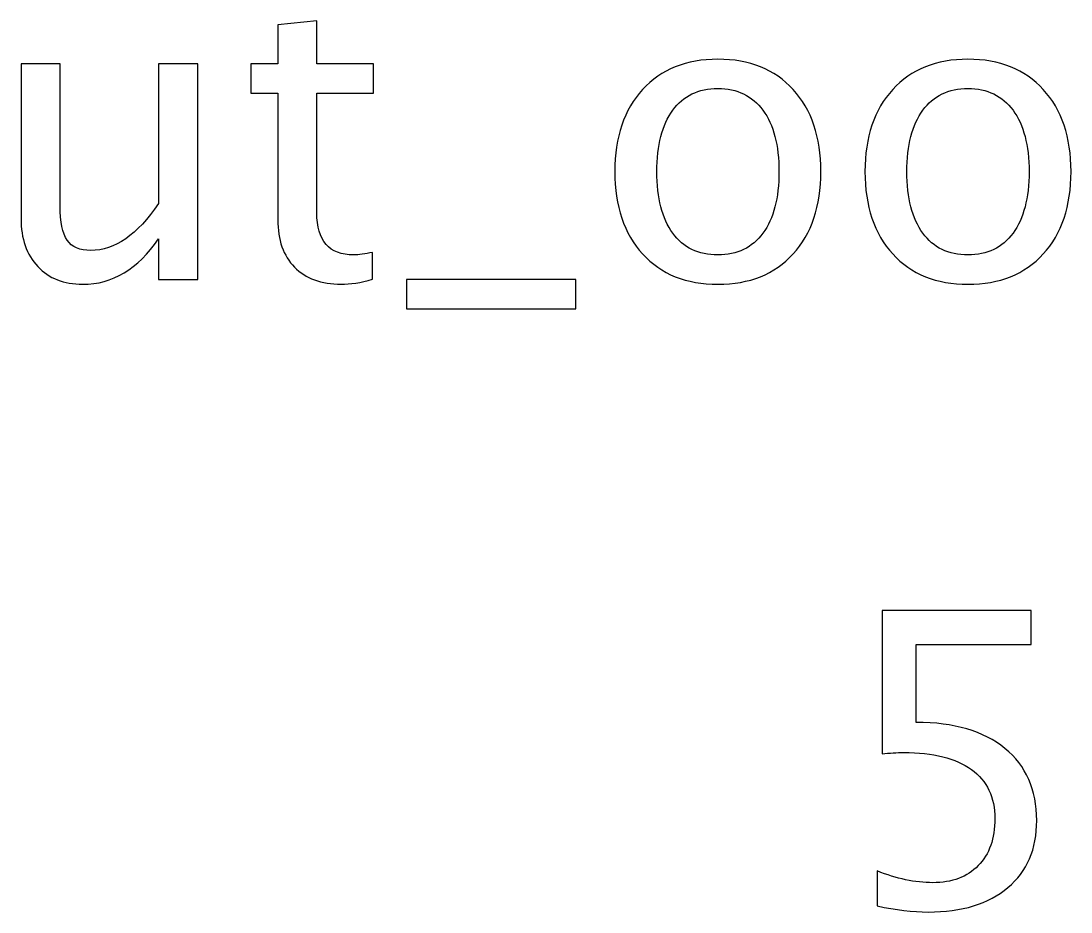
# Model space of a CAD drawing. Header units: centimetres. Extents: x -58 to 58, y -46 to 58.
# Drawn here: x -44.96 to -34.04, y 48.59 to 57.86 of the extents above; entities that cross this region are included whole.
import ezdxf

# ---------------------------------------------------------------- set-up
doc = ezdxf.new("R2010")
doc.units = ezdxf.units.CM
doc.header["$MEASUREMENT"] = 0
doc.layers.add('Layer 1', color=7, linetype='Continuous')

msp = doc.modelspace()

# ---------------------------------------------------------------- linework, layer by layer
at = {"layer": 'Layer 1'}
for points, knots in [([(-41.30334, 55.17115), (-41.42893, 55.13657), (-41.53829, 55.11964), (-41.63072, 55.11964), (-41.63072, 55.11964), (-41.83815, 55.11964), (-41.99972, 55.17891), (-42.11543, 55.29744), (-42.11543, 55.29744), (-42.23185, 55.41597), (-42.28971, 55.58037), (-42.28971, 55.79133), (-42.28971, 55.79133), (-42.28971, 55.79133), (-42.28971, 57.10931), (-42.28971, 57.10931), (-42.28971, 57.10931), (-42.28971, 57.10931), (-42.57052, 57.10931), (-42.57052, 57.10931), (-42.57052, 57.10931), (-42.57052, 57.10931), (-42.57052, 57.4141), (-42.57052, 57.4141), (-42.57052, 57.4141), (-42.57052, 57.4141), (-42.28971, 57.4141), (-42.28971, 57.4141), (-42.28971, 57.4141), (-42.28971, 57.4141), (-42.28971, 57.8198), (-42.28971, 57.8198), (-42.28971, 57.8198), (-42.28971, 57.8198), (-41.88331, 57.8586), (-41.88331, 57.8586), (-41.88331, 57.8586), (-41.88331, 57.8586), (-41.88331, 57.4141), (-41.88331, 57.4141), (-41.88331, 57.4141), (-41.88331, 57.4141), (-41.29487, 57.4141), (-41.29487, 57.4141), (-41.29487, 57.4141), (-41.29487, 57.4141), (-41.29487, 57.10931), (-41.29487, 57.10931), (-41.29487, 57.10931), (-41.29487, 57.10931), (-41.88331, 57.10931), (-41.88331, 57.10931), (-41.88331, 57.10931), (-41.88331, 57.10931), (-41.88331, 55.86471), (-41.88331, 55.86471), (-41.88331, 55.86471), (-41.88331, 55.5712), (-41.7556, 55.42444), (-41.5009, 55.42444), (-41.5009, 55.42444), (-41.44657, 55.42444), (-41.38095, 55.43361), (-41.30334, 55.45125), (-41.30334, 55.45125), (-41.30334, 55.45125), (-41.30334, 55.17115), (-41.30334, 55.17115)], [0, 0, 0, 0, 0.05555556, 0.05555556, 0.05555556, 0.05555556, 0.11111111, 0.11111111, 0.11111111, 0.11111111, 0.16666667, 0.16666667, 0.16666667, 0.16666667, 0.22222222, 0.22222222, 0.22222222, 0.22222222, 0.27777778, 0.27777778, 0.27777778, 0.27777778, 0.33333333, 0.33333333, 0.33333333, 0.33333333, 0.38888889, 0.38888889, 0.38888889, 0.38888889, 0.44444444, 0.44444444, 0.44444444, 0.44444444, 0.5, 0.5, 0.5, 0.5, 0.55555556, 0.55555556, 0.55555556, 0.55555556, 0.61111111, 0.61111111, 0.61111111, 0.61111111, 0.66666667, 0.66666667, 0.66666667, 0.66666667, 0.72222222, 0.72222222, 0.72222222, 0.72222222, 0.77777778, 0.77777778, 0.77777778, 0.77777778, 0.83333333, 0.83333333, 0.83333333, 0.83333333, 0.88888889, 0.88888889, 0.88888889, 0.88888889, 1, 1, 1, 1]), ([(-37.71347, 55.11964), (-38.04296, 55.11964), (-38.30402, 55.22477), (-38.49593, 55.43502), (-38.49593, 55.43502), (-38.68854, 55.64528), (-38.7845, 55.93103), (-38.7845, 56.29157), (-38.7845, 56.29157), (-38.7845, 56.6514), (-38.68854, 56.93644), (-38.49593, 57.14599), (-38.49593, 57.14599), (-38.30402, 57.35554), (-38.04296, 57.46067), (-37.71347, 57.46067), (-37.71347, 57.46067), (-37.38397, 57.46067), (-37.12292, 57.35554), (-36.93101, 57.14599), (-36.93101, 57.14599), (-36.73839, 56.93644), (-36.64244, 56.6514), (-36.64244, 56.29157), (-36.64244, 56.29157), (-36.64244, 55.93103), (-36.73839, 55.64528), (-36.93101, 55.43502), (-36.93101, 55.43502), (-37.12292, 55.22477), (-37.38397, 55.11964), (-37.71347, 55.11964)], [0, 0, 0, 0, 0.11111111, 0.11111111, 0.11111111, 0.11111111, 0.22222222, 0.22222222, 0.22222222, 0.22222222, 0.33333333, 0.33333333, 0.33333333, 0.33333333, 0.44444444, 0.44444444, 0.44444444, 0.44444444, 0.55555556, 0.55555556, 0.55555556, 0.55555556, 0.66666667, 0.66666667, 0.66666667, 0.66666667, 0.77777778, 0.77777778, 0.77777778, 0.77777778, 1, 1, 1, 1]), ([(-35.11279, 55.11964), (-35.44228, 55.11964), (-35.70334, 55.22477), (-35.89525, 55.43502), (-35.89525, 55.43502), (-36.08786, 55.64528), (-36.18382, 55.93103), (-36.18382, 56.29157), (-36.18382, 56.29157), (-36.18382, 56.6514), (-36.08786, 56.93644), (-35.89525, 57.14599), (-35.89525, 57.14599), (-35.70334, 57.35554), (-35.44228, 57.46067), (-35.11279, 57.46067), (-35.11279, 57.46067), (-34.78329, 57.46067), (-34.52224, 57.35554), (-34.33033, 57.14599), (-34.33033, 57.14599), (-34.13771, 56.93644), (-34.04176, 56.6514), (-34.04176, 56.29157), (-34.04176, 56.29157), (-34.04176, 55.93103), (-34.13771, 55.64528), (-34.33033, 55.43502), (-34.33033, 55.43502), (-34.52224, 55.22477), (-34.78329, 55.11964), (-35.11279, 55.11964)], [0, 0, 0, 0, 0.11111111, 0.11111111, 0.11111111, 0.11111111, 0.22222222, 0.22222222, 0.22222222, 0.22222222, 0.33333333, 0.33333333, 0.33333333, 0.33333333, 0.44444444, 0.44444444, 0.44444444, 0.44444444, 0.55555556, 0.55555556, 0.55555556, 0.55555556, 0.66666667, 0.66666667, 0.66666667, 0.66666667, 0.77777778, 0.77777778, 0.77777778, 0.77777778, 1, 1, 1, 1]), ([(-43.52866, 55.17044), (-43.52866, 55.17044), (-43.52866, 55.59236), (-43.52866, 55.59236), (-43.52866, 55.59236), (-43.74527, 55.27698), (-44.00844, 55.11964), (-44.31748, 55.11964), (-44.31748, 55.11964), (-44.51362, 55.11964), (-44.66955, 55.18102), (-44.78526, 55.3045), (-44.78526, 55.3045), (-44.90167, 55.42797), (-44.95953, 55.59377), (-44.95953, 55.80332), (-44.95953, 55.80332), (-44.95953, 55.80332), (-44.95953, 57.4141), (-44.95953, 57.4141), (-44.95953, 57.4141), (-44.95953, 57.4141), (-44.55313, 57.4141), (-44.55313, 57.4141), (-44.55313, 57.4141), (-44.55313, 57.4141), (-44.55313, 55.93597), (-44.55313, 55.93597), (-44.55313, 55.93597), (-44.55313, 55.76734), (-44.52844, 55.6481), (-44.47975, 55.57755), (-44.47975, 55.57755), (-44.43036, 55.50628), (-44.34852, 55.47101), (-44.23351, 55.47101), (-44.23351, 55.47101), (-43.98516, 55.47101), (-43.7495, 55.63399), (-43.52866, 55.96066), (-43.52866, 55.96066), (-43.52866, 55.96066), (-43.52866, 57.4141), (-43.52866, 57.4141), (-43.52866, 57.4141), (-43.52866, 57.4141), (-43.12227, 57.4141), (-43.12227, 57.4141), (-43.12227, 57.4141), (-43.12227, 57.4141), (-43.12227, 55.17044), (-43.12227, 55.17044), (-43.12227, 55.17044), (-43.12227, 55.17044), (-43.52866, 55.17044), (-43.52866, 55.17044)], [0, 0, 0, 0, 0.06666667, 0.06666667, 0.06666667, 0.06666667, 0.13333333, 0.13333333, 0.13333333, 0.13333333, 0.2, 0.2, 0.2, 0.2, 0.26666667, 0.26666667, 0.26666667, 0.26666667, 0.33333333, 0.33333333, 0.33333333, 0.33333333, 0.4, 0.4, 0.4, 0.4, 0.46666667, 0.46666667, 0.46666667, 0.46666667, 0.53333333, 0.53333333, 0.53333333, 0.53333333, 0.6, 0.6, 0.6, 0.6, 0.66666667, 0.66666667, 0.66666667, 0.66666667, 0.73333333, 0.73333333, 0.73333333, 0.73333333, 0.8, 0.8, 0.8, 0.8, 0.86666667, 0.86666667, 0.86666667, 0.86666667, 1, 1, 1, 1]), ([(-37.71417, 55.42444), (-37.51309, 55.42444), (-37.35646, 55.49993), (-37.24498, 55.65163), (-37.24498, 55.65163), (-37.13421, 55.80262), (-37.07847, 56.0164), (-37.07847, 56.29157), (-37.07847, 56.29157), (-37.07847, 56.56603), (-37.13421, 56.77911), (-37.24498, 56.93009), (-37.24498, 56.93009), (-37.35646, 57.08038), (-37.51309, 57.15587), (-37.71417, 57.15587), (-37.71417, 57.15587), (-37.91596, 57.15587), (-38.0726, 57.08038), (-38.18266, 56.93009), (-38.18266, 56.93009), (-38.29343, 56.77911), (-38.34847, 56.56603), (-38.34847, 56.29157), (-38.34847, 56.29157), (-38.34847, 56.0164), (-38.29343, 55.80262), (-38.18266, 55.65163), (-38.18266, 55.65163), (-38.0726, 55.49993), (-37.91596, 55.42444), (-37.71417, 55.42444)], [0, 0, 0, 0, 0.11111111, 0.11111111, 0.11111111, 0.11111111, 0.22222222, 0.22222222, 0.22222222, 0.22222222, 0.33333333, 0.33333333, 0.33333333, 0.33333333, 0.44444444, 0.44444444, 0.44444444, 0.44444444, 0.55555556, 0.55555556, 0.55555556, 0.55555556, 0.66666667, 0.66666667, 0.66666667, 0.66666667, 0.77777778, 0.77777778, 0.77777778, 0.77777778, 1, 1, 1, 1]), ([(-35.11349, 55.42444), (-34.91241, 55.42444), (-34.75578, 55.49993), (-34.6443, 55.65163), (-34.6443, 55.65163), (-34.53353, 55.80262), (-34.47779, 56.0164), (-34.47779, 56.29157), (-34.47779, 56.29157), (-34.47779, 56.56603), (-34.53353, 56.77911), (-34.6443, 56.93009), (-34.6443, 56.93009), (-34.75578, 57.08038), (-34.91241, 57.15587), (-35.11349, 57.15587), (-35.11349, 57.15587), (-35.31528, 57.15587), (-35.47192, 57.08038), (-35.58198, 56.93009), (-35.58198, 56.93009), (-35.69275, 56.77911), (-35.74779, 56.56603), (-35.74779, 56.29157), (-35.74779, 56.29157), (-35.74779, 56.0164), (-35.69275, 55.80262), (-35.58198, 55.65163), (-35.58198, 55.65163), (-35.47192, 55.49993), (-35.31528, 55.42444), (-35.11349, 55.42444)], [0, 0, 0, 0, 0.11111111, 0.11111111, 0.11111111, 0.11111111, 0.22222222, 0.22222222, 0.22222222, 0.22222222, 0.33333333, 0.33333333, 0.33333333, 0.33333333, 0.44444444, 0.44444444, 0.44444444, 0.44444444, 0.55555556, 0.55555556, 0.55555556, 0.55555556, 0.66666667, 0.66666667, 0.66666667, 0.66666667, 0.77777778, 0.77777778, 0.77777778, 0.77777778, 1, 1, 1, 1]), ([(-40.95197, 54.86564), (-40.95197, 54.86564), (-40.95197, 55.17044), (-40.95197, 55.17044), (-40.95197, 55.17044), (-40.95197, 55.17044), (-39.1909, 55.17044), (-39.1909, 55.17044), (-39.1909, 55.17044), (-39.1909, 55.17044), (-39.1909, 54.86564), (-39.1909, 54.86564), (-39.1909, 54.86564), (-39.1909, 54.86564), (-40.95197, 54.86564), (-40.95197, 54.86564)], [0, 0, 0, 0, 0.2, 0.2, 0.2, 0.2, 0.4, 0.4, 0.4, 0.4, 0.6, 0.6, 0.6, 0.6, 1, 1, 1, 1]), ([(-36.0572, 48.65252), (-36.0572, 48.65252), (-36.0572, 49.01659), (-36.0572, 49.01659), (-36.0572, 49.01659), (-35.85471, 48.93474), (-35.6628, 48.89382), (-35.47935, 48.89382), (-35.47935, 48.89382), (-35.27898, 48.89382), (-35.12093, 48.95309), (-35.00593, 49.07162), (-35.00593, 49.07162), (-34.89092, 49.19015), (-34.83377, 49.35314), (-34.83377, 49.56057), (-34.83377, 49.56057), (-34.83377, 49.78352), (-34.91491, 49.95427), (-35.07719, 50.0721), (-35.07719, 50.0721), (-35.23947, 50.18992), (-35.47442, 50.24849), (-35.78133, 50.24849), (-35.78133, 50.24849), (-35.85259, 50.24849), (-35.92809, 50.24355), (-36.0064, 50.23367), (-36.0064, 50.23367), (-36.0064, 50.23367), (-36.0064, 51.72592), (-36.0064, 51.72592), (-36.0064, 51.72592), (-36.0064, 51.72592), (-34.457, 51.72592), (-34.457, 51.72592), (-34.457, 51.72592), (-34.457, 51.72592), (-34.457, 51.37032), (-34.457, 51.37032), (-34.457, 51.37032), (-34.457, 51.37032), (-35.6508, 51.37032), (-35.6508, 51.37032), (-35.6508, 51.37032), (-35.6508, 51.37032), (-35.6508, 50.56175), (-35.6508, 50.56175), (-35.6508, 50.56175), (-35.2571, 50.56175), (-34.95019, 50.47144), (-34.72935, 50.29082), (-34.72935, 50.29082), (-34.50851, 50.1109), (-34.39774, 49.86114), (-34.39774, 49.54152), (-34.39774, 49.54152), (-34.39774, 49.24378), (-34.49793, 49.01094), (-34.6983, 48.84231), (-34.6983, 48.84231), (-34.89868, 48.67369), (-35.17526, 48.58902), (-35.52804, 48.58902), (-35.52804, 48.58902), (-35.68538, 48.58902), (-35.86177, 48.61019), (-36.0572, 48.65252)], [0, 0, 0, 0, 0.05555556, 0.05555556, 0.05555556, 0.05555556, 0.11111111, 0.11111111, 0.11111111, 0.11111111, 0.16666667, 0.16666667, 0.16666667, 0.16666667, 0.22222222, 0.22222222, 0.22222222, 0.22222222, 0.27777778, 0.27777778, 0.27777778, 0.27777778, 0.33333333, 0.33333333, 0.33333333, 0.33333333, 0.38888889, 0.38888889, 0.38888889, 0.38888889, 0.44444444, 0.44444444, 0.44444444, 0.44444444, 0.5, 0.5, 0.5, 0.5, 0.55555556, 0.55555556, 0.55555556, 0.55555556, 0.61111111, 0.61111111, 0.61111111, 0.61111111, 0.66666667, 0.66666667, 0.66666667, 0.66666667, 0.72222222, 0.72222222, 0.72222222, 0.72222222, 0.77777778, 0.77777778, 0.77777778, 0.77777778, 0.83333333, 0.83333333, 0.83333333, 0.83333333, 0.88888889, 0.88888889, 0.88888889, 0.88888889, 1, 1, 1, 1])]:
    msp.add_open_spline(points, degree=3, knots=knots, dxfattribs=at)

doc.saveas('drawing.dxf')
